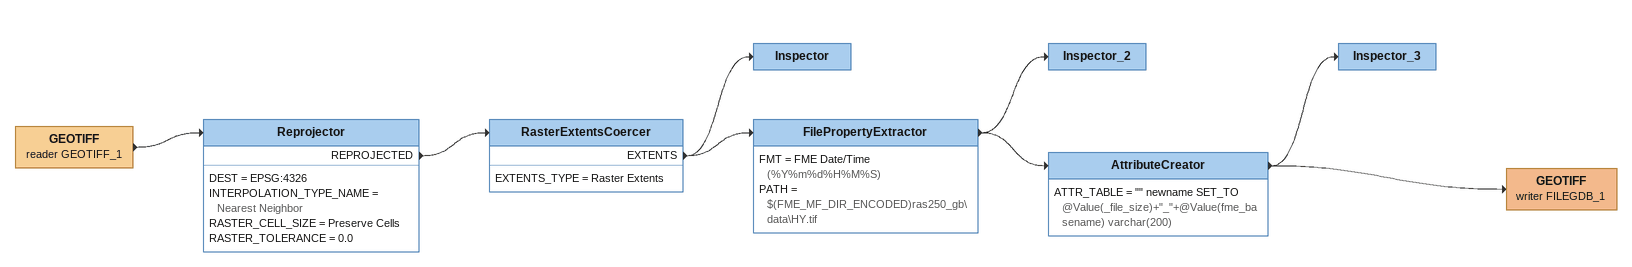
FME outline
GEOTIFF (reader GEOTIFF_1)
    -> Reprojector
Reprojector
    DEST = EPSG:4326
    INTERPOLATION_TYPE_NAME = Nearest Neighbor
    RASTER_CELL_SIZE = Preserve Cells
    RASTER_TOLERANCE = 0.0
    REPROJECTED -> RasterExtentsCoercer
RasterExtentsCoercer
    EXTENTS_TYPE = Raster Extents
    EXTENTS -> Inspector
    EXTENTS -> FilePropertyExtractor
Inspector
FilePropertyExtractor
    FMT = FME Date/Time (%Y%m%d%H%M%S)
    PATH = $(FME_MF_DIR_ENCODED)ras250_gb\data\HY.tif
    -> AttributeCreator
    -> Inspector_2
Inspector_2
AttributeCreator
    ATTR_TABLE = "" newname SET_TO @Value(_file_size)+"_"+@Value(fme_basename) varchar(200)
    -> GEOTIFF (writer FILEGDB_1)
    -> Inspector_3
Inspector_3
GEOTIFF (writer FILEGDB_1)
